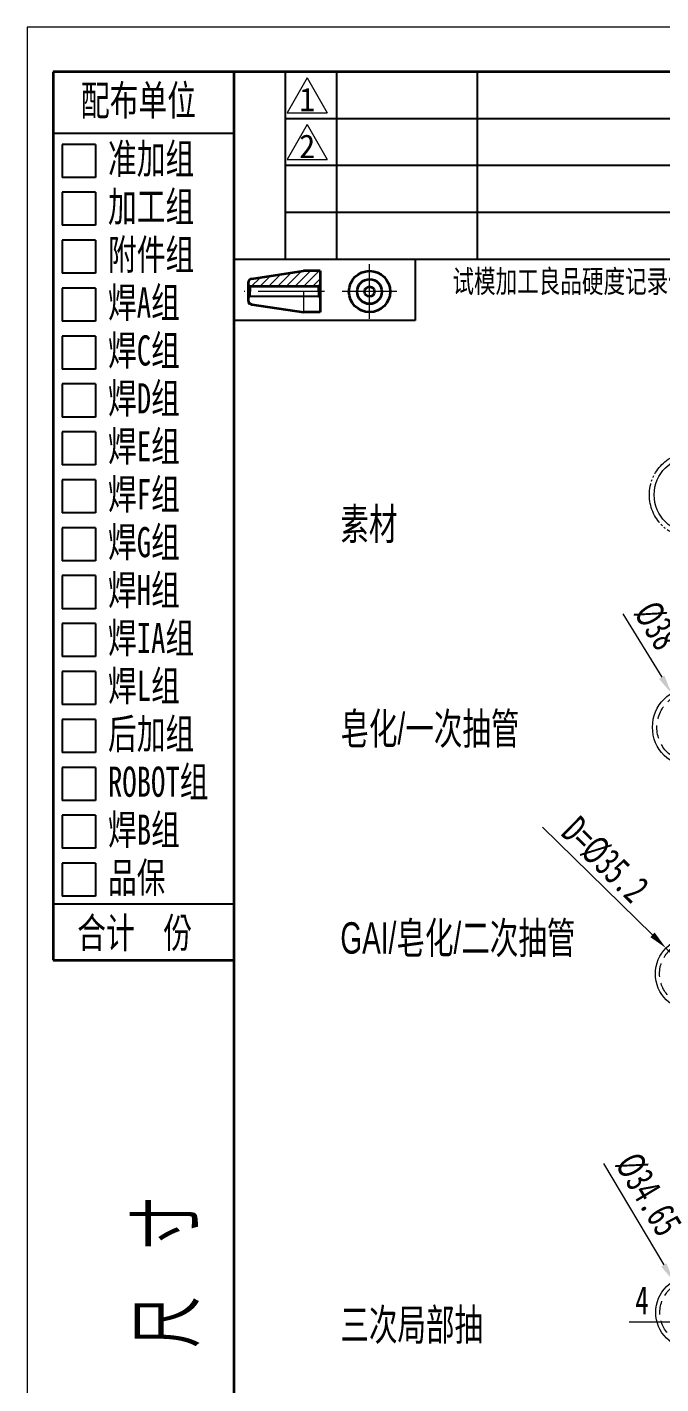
# Model space of a CAD drawing. Header units: millimetres. Extents: x 4148 to 5056, y 302 to 1586.
# Drawn here: x 4148 to 4451, y 938 to 1586 of the extents above; entities that cross this region are included whole.
import ezdxf
from ezdxf.enums import TextEntityAlignment as Align
from ezdxf.lldxf.tags import DXFTag

# ---------------------------------------------------------------- set-up
doc = ezdxf.new("R2010")
doc.units = ezdxf.units.MM
for name, pattern in [('CENTER', [50.8, 31.75, -6.35, 6.35, -6.35]), ('DASHED2', [9.525, 6.35, -3.175]), ('PHANTOM', [25, 20, -1, 1, -1, 1, -1])]:
    doc.linetypes.add(name, pattern=pattern)
doc.layers.get('0').update_dxf_attribs({"lineweight": 9})
doc.layers.get('Defpoints').update_dxf_attribs({"lineweight": 9})
for name, color, linetype, lineweight in [('CEN', 1, 'CENTER', 9), ('CON', 2, 'Continuous', 35), ('DIM', 7, 'Continuous', 9), ('PHA', 4, 'PHANTOM', 9), ('TXT', 7, 'Continuous', 13), ('标注', 3, 'Continuous', 9)]:
    doc.layers.add(name, color=color, linetype=linetype, lineweight=lineweight)
doc.layers.add('DAS', color=5, linetype='DASHED')
doc.layers.add('DRAWING', color=7, linetype='Continuous')
doc.styles.add('2', font='SimSun.ttf')
doc.styles.add('GB', font='', dxfattribs={"width": 0.7})
doc.styles.get("Standard").update_dxf_attribs({"font": 'SimSun.ttf'})
doc.styles.add('标准', font='STKAITI.TTF', dxfattribs={"width": 0.667})
doc.styles.get('GB').set_extended_font_data('MingLiU')
tags = doc.linetypes.add('DASHED', pattern=[25.72, 12.86, -12.86]).pattern_tags.tags
tags[6:7] = [DXFTag(74, 4), DXFTag(75, 0), DXFTag(340, '0'), DXFTag(46, 0.0), DXFTag(50, 0.0), DXFTag(44, 0.0), DXFTag(45, 0.0)]
tags[4:5] = [DXFTag(74, 4), DXFTag(75, 0), DXFTag(340, '0'), DXFTag(46, 0.0), DXFTag(50, 0.0), DXFTag(44, 0.0), DXFTag(45, 0.0)]
doc.dimstyles.new('31', dxfattribs={"dimscale": 3, "dimtxt": 4.5, "dimasz": 3, "dimexe": 1, "dimexo": 0, "dimgap": 1, "dimtad": 1, "dimdec": 1, "dimdsep": 46, "dimtxsty": 'GB', "dimcen": 0, "dimclrd": 256, "dimclre": 256, "dimclrt": 256, "dimadec": 1, "dimazin": 0, "dimtp": 30, "dimtm": 30, "dimtfac": 1, "dimtdec": 1, "dimtmove": 0, "dimatfit": 3, "dimfxl": 1, "dimtolj": 1, "dimlwd": -1, "dimlwe": -1, "dimarcsym": 0})

# ---------------------------------------------------------------- blocks, each defined once
blk = doc.blocks.new('*D19')
at = {"layer": 'Defpoints', "color": 0, "transparency": 16777216}
for p in [(4455.75, 1268.1), (4475.58, 1235.69)]:
    blk.add_point(p, dxfattribs=at)
at = {"layer": '标注', "transparency": 16777216}
for p, q in [((4432.52, 1306.05), (4451.05, 1275.78)), ((4475.58, 1235.69), (4455.75, 1268.1)), ((4480.28, 1228.01), (4484.98, 1220.33))]:
    blk.add_line(p, q, dxfattribs=at)
for points in [[(4449.77, 1274.99), (4452.33, 1276.56), (4455.75, 1268.1)], [(4481.56, 1228.79), (4479, 1227.23), (4475.58, 1235.69)]]:
    blk.add_solid(points, dxfattribs=at)
at = {"layer": '标注', "transparency": 16777216, "insert": (4448.75, 1300.45), "char_height": 13.5, "attachment_point": 5, "rotation": 301.4657, "style": 'GB'}
blk.add_mtext('\\A1;%%c38', dxfattribs=at)
blk = doc.blocks.new('*D25')
at = {"layer": 'Defpoints', "color": 0, "transparency": 16777216}
for p in [(4453.09, 1146.39), (4478.24, 1121.76)]:
    blk.add_point(p, dxfattribs=at)
at = {"layer": '标注', "transparency": 16777216}
for p, q in [((4394.16, 1204.13), (4446.66, 1152.69)), ((4478.24, 1121.76), (4453.09, 1146.39)), ((4484.66, 1115.46), (4491.09, 1109.16))]:
    blk.add_line(p, q, dxfattribs=at)
for points in [[(4447.71, 1153.76), (4445.61, 1151.62), (4453.09, 1146.39)], [(4485.71, 1116.53), (4483.61, 1114.39), (4478.24, 1121.76)]]:
    blk.add_solid(points, dxfattribs=at)
at = {"layer": '标注', "transparency": 16777216, "insert": (4424.02, 1188.52), "char_height": 13.5, "attachment_point": 5, "rotation": 315.58886, "style": 'GB'}
blk.add_mtext('\\A1;D=%%C35.2', dxfattribs=at)
blk = doc.blocks.new('*D40')
at = {"layer": 'Defpoints', "color": 0, "transparency": 16777216}
for p in [(4456.71, 987.23), (4474.61, 957.27)]:
    blk.add_point(p, dxfattribs=at)
at = {"layer": '标注', "transparency": 16777216}
for p, q in [((4423.18, 1043.37), (4452.1, 994.96)), ((4474.61, 957.27), (4456.71, 987.23)), ((4479.23, 949.54), (4483.84, 941.82))]:
    blk.add_line(p, q, dxfattribs=at)
for points in [[(4450.81, 994.19), (4453.39, 995.73), (4456.71, 987.23)], [(4480.52, 950.31), (4477.94, 948.77), (4474.61, 957.27)]]:
    blk.add_solid(points, dxfattribs=at)
at = {"layer": '标注', "transparency": 16777216, "insert": (4444.7, 1028.63), "char_height": 13.5, "attachment_point": 5, "rotation": 300.85302, "style": 'GB'}
blk.add_mtext('\\A1;%%c34.65', dxfattribs=at)
blk = doc.blocks.new('*D47')
at = {"layer": 'Defpoints', "color": 0, "transparency": 16777216}
for p in [(4465.66, 973.25), (4469.66, 973.25), (4469.66, 967.66)]:
    blk.add_point(p, dxfattribs=at)
at = {"layer": '标注', "transparency": 16777216}
for p, q in [((4465.66, 973.25), (4465.66, 964.66)), ((4469.66, 973.25), (4469.66, 964.66)), ((4456.66, 967.66), (4435.59, 967.66)), ((4465.66, 967.66), (4469.66, 967.66)), ((4478.66, 967.66), (4487.66, 967.66))]:
    blk.add_line(p, q, dxfattribs=at)
for points in [[(4456.66, 966.16), (4456.66, 969.16), (4465.66, 967.66)], [(4478.66, 969.16), (4478.66, 966.16), (4469.66, 967.66)]]:
    blk.add_solid(points, dxfattribs=at)
at = {"layer": '标注', "transparency": 16777216, "insert": (4441.63, 978.03), "char_height": 13.5, "attachment_point": 5, "style": 'GB'}
blk.add_mtext('\\A1;4', dxfattribs=at)

msp = doc.modelspace()

# ---------------------------------------------------------------- hatches: boundary and pattern name
at = {"layer": 'DIM'}
h = msp.add_hatch(dxfattribs=at)
h.set_pattern_fill('ANSI31', color=256, scale=23.643552, style=0)
h.set_pattern_definition([(45, (736.9976, -659.422), (-2.0898145, 2.0898145), [])])
h.paths.add_polyline_path([(4286.991, 1462.44), (4287.779, 1463.228), (4287.779, 1469.927), (4279.898, 1469.927), (4255.189, 1466.238, 0.371433), (4253.51, 1464.289), (4253.51, 1463.228), (4254.298, 1462.44)])

# ---------------------------------------------------------------- linework, layer by layer
for p, q in [((4281.654, 1562.226, 0), (4272.13, 1545.512, 0)), ((4281.654, 1562.226, 0), (4291.177, 1545.512, 0)), ((4272.13, 1545.512, 0), (4291.177, 1545.512, 0)), ((4281.654, 1539.837, 0), (4272.13, 1523.124, 0)), ((4281.654, 1539.837, 0), (4291.177, 1523.124, 0)), ((4272.13, 1523.124, 0), (4291.177, 1523.124, 0)), ((4279.898, 1460.076, 0), (4279.898, 1450.224, 0))]:
    msp.add_line(p, q)
at = {"layer": 'CEN'}
for p, q in [((4311.449, 1447.033, 0), (4311.449, 1473.119, 0)), ((4289.966, 1460.076, 0), (4251.599, 1460.076, 0)), ((4324.5, 1460.076, 0), (4298.398, 1460.076, 0))]:
    msp.add_line(p, q, dxfattribs=at)
at = {"layer": 'CON', "color": 2}
for p, q in [((5034.689, 1565.026, 0), (4160.202, 1565.026, 0)), ((4160.202, 1565.026, 0), (4160.202, 1140.622, 0)), ((4246.602, 1565.026, 0), (4246.602, 344.938, 0)), ((4255.189, 1466.238, 0), (4279.898, 1469.927, 0)), ((4287.779, 1469.927, 0), (4279.898, 1469.927, 0)), ((4287.779, 1469.927, 0), (4287.779, 1450.224, 0)), ((4253.51, 1464.289, 0), (4253.51, 1455.863, 0)), ((4253.51, 1463.228, 0), (4254.298, 1462.44, 0)), ((4286.991, 1462.44, 0), (4254.298, 1462.44, 0)), ((4254.298, 1462.44, 0), (4254.298, 1460.076, 0)), ((4287.779, 1463.228, 0), (4286.991, 1462.44, 0)), ((4286.991, 1462.44, 0), (4286.991, 1460.076, 0)), ((4255.189, 1453.914, 0), (4279.898, 1450.224, 0)), ((4287.779, 1450.224, 0), (4279.898, 1450.224, 0)), ((4160.202, 1140.622, 0), (4246.602, 1140.622, 0))]:
    msp.add_line(p, q, dxfattribs=at)
for radius in [9.851, 5.911, 2.364]:
    msp.add_circle((4311.449, 1460.076, 0), radius, dxfattribs=at)
for centre, start, end in [((4255.48, 1464.289, 0), 98.493359, 180), ((4255.48, 1455.863, 0), 180, 261.506641)]:
    msp.add_arc(centre, 1.97, start, end, dxfattribs=at)
at = {"layer": 'DAS'}
for p, q in [((4254.298, 1460.076, 0), (4254.298, 1457.712, 0)), ((4286.991, 1460.076, 0), (4286.991, 1457.712, 0)), ((4254.298, 1457.712, 0), (4253.51, 1456.923, 0)), ((4286.991, 1457.712, 0), (4254.298, 1457.712, 0)), ((4286.991, 1457.712, 0), (4287.779, 1456.923, 0))]:
    msp.add_line(p, q, dxfattribs=at)
at = {"layer": 'Defpoints'}
for p, q in [((5056.099, 1586.435, 0), (4147.819, 1586.435, 0)), ((4147.819, 1586.435, 0), (4147.819, 302.315, 0))]:
    msp.add_line(p, q, dxfattribs=at)
at = {"layer": 'DRAWING'}
for p, q in [((4271.23, 1475.471, 0), (4271.23, 1565.026, 0)), ((4295.857, 1475.471, 0), (4295.857, 1565.026, 0)), ((4363.024, 1475.471, 0), (4363.024, 1565.026, 0)), ((4640.646, 1542.637, 0), (4271.23, 1542.637, 0)), ((4160.202, 1535.817, 0), (4246.602, 1535.817, 0)), ((4640.646, 1520.248, 0), (4271.23, 1520.248, 0)), ((4640.646, 1497.86, 0), (4271.23, 1497.86, 0)), ((5034.689, 1475.471, 0), (4246.602, 1475.471, 0)), ((4333.295, 1475.471, 0), (4333.295, 1446.265, 0)), ((4333.295, 1446.265, 0), (4246.602, 1446.265, 0)), ((4160.202, 1167.48, 0), (4246.602, 1167.48, 0))]:
    msp.add_line(p, q, dxfattribs=at)
at = {"layer": 'DRAWING', "color": 7, "linetype": 'Continuous'}
for p, q in [((4180.414, 1530.422, 0), (4164.621, 1530.422, 0)), ((4164.621, 1530.422, 0), (4164.621, 1514.629, 0)), ((4180.414, 1530.422, 0), (4180.414, 1514.629, 0)), ((4180.414, 1514.629, 0), (4164.621, 1514.629, 0)), ((4164.621, 1507.522, 0), (4164.621, 1491.729, 0)), ((4180.414, 1507.522, 0), (4164.621, 1507.522, 0)), ((4180.414, 1507.522, 0), (4180.414, 1491.729, 0)), ((4180.414, 1491.729, 0), (4164.621, 1491.729, 0)), ((4164.621, 1484.622, 0), (4164.621, 1468.829, 0)), ((4180.414, 1484.622, 0), (4164.621, 1484.622, 0)), ((4180.414, 1484.622, 0), (4180.414, 1468.829, 0)), ((4180.414, 1468.829, 0), (4164.621, 1468.829, 0)), ((4164.621, 1461.722, 0), (4164.621, 1445.928, 0)), ((4180.414, 1461.722, 0), (4164.621, 1461.722, 0)), ((4180.414, 1461.722, 0), (4180.414, 1445.928, 0)), ((4180.414, 1445.928, 0), (4164.621, 1445.928, 0)), ((4164.621, 1438.822, 0), (4164.621, 1423.028, 0)), ((4180.414, 1438.822, 0), (4164.621, 1438.822, 0)), ((4180.414, 1438.822, 0), (4180.414, 1423.028, 0)), ((4180.414, 1423.028, 0), (4164.621, 1423.028, 0)), ((4164.621, 1415.921, 0), (4164.621, 1400.128, 0)), ((4180.414, 1415.921, 0), (4164.621, 1415.921, 0)), ((4180.414, 1415.921, 0), (4180.414, 1400.128, 0)), ((4180.414, 1400.128, 0), (4164.621, 1400.128, 0)), ((4164.621, 1393.021, 0), (4164.621, 1377.228, 0)), ((4180.414, 1393.021, 0), (4164.621, 1393.021, 0)), ((4180.414, 1393.021, 0), (4180.414, 1377.228, 0)), ((4180.414, 1377.228, 0), (4164.621, 1377.228, 0)), ((4164.621, 1370.121, 0), (4164.621, 1354.328, 0)), ((4180.414, 1370.121, 0), (4164.621, 1370.121, 0)), ((4180.414, 1370.121, 0), (4180.414, 1354.328, 0)), ((4180.414, 1354.328, 0), (4164.621, 1354.328, 0)), ((4164.621, 1347.221, 0), (4164.621, 1331.428, 0)), ((4180.414, 1347.221, 0), (4164.621, 1347.221, 0)), ((4180.414, 1347.221, 0), (4180.414, 1331.428, 0)), ((4180.414, 1331.428, 0), (4164.621, 1331.428, 0)), ((4164.621, 1324.321, 0), (4164.621, 1308.528, 0)), ((4180.414, 1324.321, 0), (4164.621, 1324.321, 0)), ((4180.414, 1324.321, 0), (4180.414, 1308.528, 0)), ((4180.414, 1308.528, 0), (4164.621, 1308.528, 0)), ((4164.621, 1301.421, 0), (4164.621, 1285.627, 0)), ((4180.414, 1301.421, 0), (4164.621, 1301.421, 0)), ((4180.414, 1301.421, 0), (4180.414, 1285.627, 0)), ((4180.414, 1285.627, 0), (4164.621, 1285.627, 0)), ((4164.621, 1278.521, 0), (4164.621, 1262.727, 0)), ((4180.414, 1278.521, 0), (4164.621, 1278.521, 0)), ((4180.414, 1278.521, 0), (4180.414, 1262.727, 0)), ((4180.414, 1262.727, 0), (4164.621, 1262.727, 0)), ((4164.621, 1255.62, 0), (4164.621, 1239.827, 0)), ((4180.414, 1255.62, 0), (4164.621, 1255.62, 0)), ((4180.414, 1255.62, 0), (4180.414, 1239.827, 0)), ((4180.414, 1239.827, 0), (4164.621, 1239.827, 0)), ((4164.621, 1232.72, 0), (4164.621, 1216.927, 0)), ((4180.414, 1232.72, 0), (4164.621, 1232.72, 0)), ((4180.414, 1232.72, 0), (4180.414, 1216.927, 0)), ((4180.414, 1216.927, 0), (4164.621, 1216.927, 0)), ((4164.621, 1209.82, 0), (4164.621, 1194.027, 0)), ((4180.414, 1209.82, 0), (4164.621, 1209.82, 0)), ((4180.414, 1209.82, 0), (4180.414, 1194.027, 0)), ((4180.414, 1194.027, 0), (4164.621, 1194.027, 0)), ((4164.621, 1186.92, 0), (4164.621, 1171.127, 0)), ((4180.414, 1186.92, 0), (4164.621, 1186.92, 0)), ((4180.414, 1186.92, 0), (4180.414, 1171.127, 0)), ((4180.414, 1171.127, 0), (4164.621, 1171.127, 0))]:
    msp.add_line(p, q, dxfattribs=at)
at = {"layer": 'PHA'}
for p, q in [((4253.51, 1455.863, 0), (4253.51, 1454.165, 0)), ((4253.51, 1454.165, 0), (4255.189, 1453.914, 0))]:
    msp.add_line(p, q, dxfattribs=at)
msp.add_circle((4465.663, 1362.914, 0), 20.5, dxfattribs=at)
at = {"layer": '标注'}
msp.add_circle((4465.758, 1362.914, 0), 18.3, dxfattribs=at)
at = {"layer": '标注', "color": 4}
for centre, radius in [((4465.663, 1251.894, 0), 19), ((4465.663, 1134.077, 0), 17.6), ((4465.663, 972.249, 0), 17.45)]:
    msp.add_circle(centre, radius, dxfattribs=at)
at = {"layer": '标注', "color": 4, "linetype": 'DASHED2'}
for centre, radius in [((4465.663, 1251.894, 0), 16.9), ((4465.663, 1134.077, 0), 15.6), ((4465.663, 972.249, 0), 15.45)]:
    msp.add_circle(centre, radius, dxfattribs=at)

# ---------------------------------------------------------------- texts
at = {"layer": 'DIM', "char_height": 15, "attachment_point": 1, "style": '标准'}
for s, insert, width in [('素材', (4297.502, 1356.493, 0), 44.07277), ('皂化/一次抽管', (4297.502, 1258.719, 0), 109.25671), ('GAI/皂化/二次抽管', (4297.502, 1158.7, 0), 114.20073), ('三次局部抽', (4297.502, 973.891, 0), 81.18222)]:
    msp.add_mtext(s, dxfattribs=dict(at, insert=insert, width=width))
at = {"layer": 'TXT', "style": 'GB', "width": 0.7}
for s, p in [('配布单位', (4173.547, 1544.258, 0)), ('准加组', (4186.453, 1516.358, 0)), ('加工组', (4186.453, 1493.458, 0)), ('附件组', (4186.453, 1470.557, 0)), ('焊A组', (4186.453, 1447.657, 0)), ('焊C组', (4186.453, 1424.757, 0)), ('焊D组', (4186.453, 1401.857, 0)), ('焊E组', (4186.453, 1378.957, 0)), ('焊F组', (4186.453, 1356.057, 0)), ('焊G组', (4186.453, 1333.156, 0)), ('焊H组', (4186.453, 1310.256, 0)), ('焊IA组', (4186.453, 1287.356, 0)), ('焊L组', (4186.453, 1264.456, 0)), ('后加组', (4186.453, 1241.556, 0)), ('ROBOT组', (4186.453, 1218.656, 0)), ('焊B组', (4186.453, 1195.756, 0)), ('品保', (4186.453, 1172.855, 0)), ('合计  份', (4171.732, 1146.448, 0))]:
    msp.add_text(s, height=14.4, dxfattribs=at).set_placement(p)
at = {"layer": 'TXT', "width": 0.7}
msp.add_text('试模加工良品硬度记录供参考', height=10.8, dxfattribs=at).set_placement((4351.065, 1464.978, 0), align=Align.MIDDLE_LEFT)
for s, p in [('寸', (4226.536, 1002.564, 0)), ('尺', (4227.21, 955.302, 0))]:
    msp.add_text(s, height=25.92, rotation=90, dxfattribs=at).set_placement(p)
at = {"layer": 'TXT', "style": '2'}
for tag, p in [('1', (4281.654, 1551.903, 0)), ('2', (4281.654, 1529.514, 0))]:
    msp.add_attdef(tag, text='1', height=11.259, dxfattribs=at).set_placement(p, align=Align.MIDDLE_CENTER)

# ---------------------------------------------------------------- dimensions: what is measured, and where the dimension line sits
at = {"layer": '标注'}
dim = msp.add_diameter_dim_2p(p1=(4475.581, 1235.687, 0), p2=(4455.745, 1268.1, 0), dimstyle='31', dxfattribs=at)
dim.commit()
dim.dimension.update_dxf_attribs({"geometry": '*D19', "text_midpoint": (4447.65, 1281.328, 0), "dimtype": 163})
dim = msp.add_diameter_dim_2p(p1=(4478.236, 1121.76, 0), p2=(4453.091, 1146.394, 0), text='D=%%C35.2', dimstyle='31', dxfattribs=at)
dim.commit()
dim.dimension.update_dxf_attribs({"geometry": '*D25', "text_midpoint": (4424.019, 1188.523, 0)})
dim = msp.add_diameter_dim_2p(p1=(4474.612, 957.269, 0), p2=(4456.714, 987.23, 0), text='%%c34.65', dimstyle='31', override={"dimgap": 1, "dimtad": 1, "dimtih": 0, "dimtoh": 0, "dimdec": 1, "dimlfac": 1, "dimpost": '<>', "dimcen": 0, "dimse1": 0, "dimse2": 0, "dimsd1": 0, "dimsd2": 0, "dimtix": 0, "dimtofl": 1, "dimatfit": 3, "dimtvp": 0.1}, dxfattribs=at)
dim.commit()
dim.dimension.update_dxf_attribs({"geometry": '*D40', "text_midpoint": (4445.311, 1006.318, 0), "dimtype": 163})
dim = msp.add_linear_dim(base=(4469.663, 967.662), p1=(4465.663, 973.249, 0), p2=(4469.663, 973.249, 0), dimstyle='31', override={"dimpost": '<>', "dimtvp": 0.1}, dxfattribs=at)
dim.commit()
dim.dimension.update_dxf_attribs({"geometry": '*D47', "text_midpoint": (4441.628, 967.662), "dimtype": 160})

doc.saveas('drawing.dxf')
